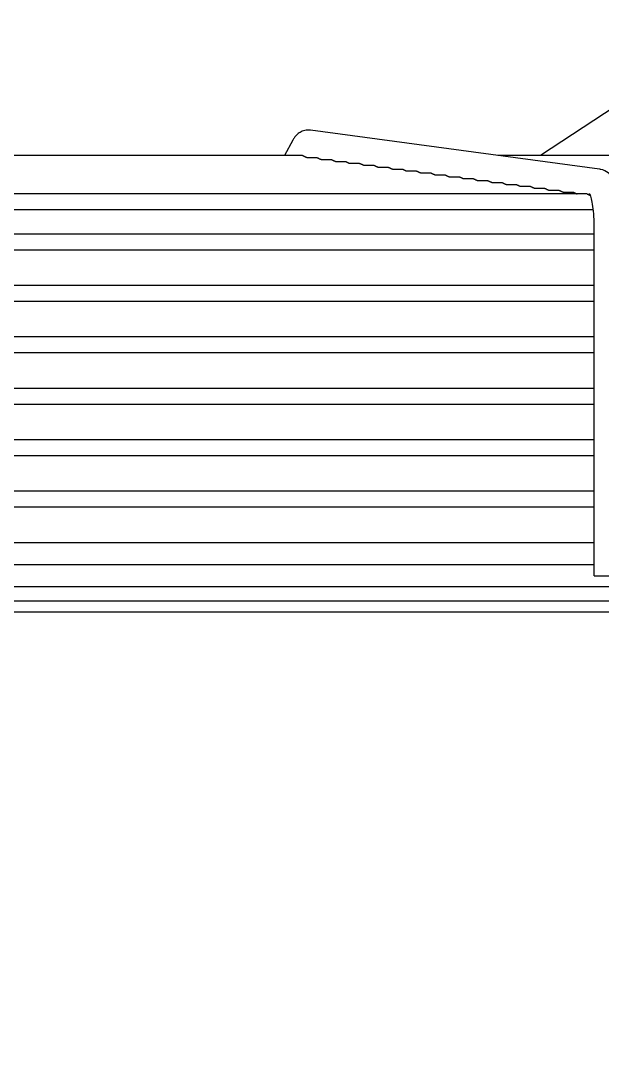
# Model space of a CAD drawing. Header units: millimetres. Extents: x 17046 to 32328, y 18593 to 29476.
# Drawn here: x 17450.09 to 17454.18, y 18980.87 to 18988.22 of the extents above; entities that cross this region are included whole.
import ezdxf

# ---------------------------------------------------------------- set-up
doc = ezdxf.new("R2010")
doc.units = ezdxf.units.MM
doc.header["$LTSCALE"] = 5
doc.layers.add('UNIT', color=6, linetype='Continuous')
doc.styles.add('SUBMITTAL', font='romans.shx', dxfattribs={"width": 0.75})
doc.dimstyles.new('SUBMITTAL', dxfattribs={"dimtxt": 0.09375, "dimasz": 0.09375, "dimexe": 0.03125, "dimexo": 0.0625, "dimgap": 0.0625, "dimtad": 0, "dimdec": 4, "dimzin": 4, "dimdsep": 46, "dimlunit": 4, "dimtxsty": 'SUBMITTAL', "dimcen": 0.09375, "dimclre": 6, "dimadec": 0, "dimazin": 0, "dimtfac": 1, "dimtdec": 0, "dimtofl": 0, "dimtmove": 0, "dimatfit": 3, "dimfxl": 0, "dimfrac": 2, "dimtolj": 1, "dimtzin": 4, "dimarcsym": 0})

msp = doc.modelspace()

# ---------------------------------------------------------------- linework, layer by layer
at = {"layer": 'UNIT'}
for p, q in [((17454.6852, 18987.8889), (17453.7483, 18987.2749)), ((17454.165, 18987.1783), (17452.1296, 18987.4529)), ((17452.0047, 18987.383), (17451.9447, 18987.2749)), ((17452.0715, 18987.2749), (17448.069, 18987.2749)), ((17452.105, 18987.2601), (17452.1734, 18987.2601)), ((17452.205, 18987.2466), (17452.2736, 18987.2466)), ((17452.3052, 18987.2331), (17452.3738, 18987.2331)), ((17452.4054, 18987.2196), (17452.4741, 18987.2196)), ((17454.9545, 18987.2749), (17453.4489, 18987.2749)), ((17452.5055, 18987.2061), (17452.5744, 18987.2061)), ((17452.6057, 18987.1926), (17452.6745, 18987.1926)), ((17452.7059, 18987.1791), (17452.7748, 18987.1791)), ((17452.8061, 18987.1657), (17452.875, 18987.1657)), ((17452.9063, 18987.1522), (17452.9752, 18987.1522)), ((17453.0065, 18987.1387), (17453.0754, 18987.1387)), ((17453.1066, 18987.1252), (17453.1757, 18987.1252)), ((17453.2068, 18987.1117), (17453.2759, 18987.1117)), ((17453.307, 18987.0982), (17453.3761, 18987.0982)), ((17453.4072, 18987.0847), (17453.4764, 18987.0847)), ((17453.5074, 18987.0712), (17453.5766, 18987.0712)), ((17454.0777, 18987.0037), (17446.0628, 18987.0037)), ((17453.6076, 18987.0577), (17453.6768, 18987.0577)), ((17453.7078, 18987.0442), (17453.777, 18987.0442)), ((17453.8079, 18987.0307), (17453.8772, 18987.0307)), ((17453.9081, 18987.0172), (17453.9775, 18987.0172)), ((17446.0191, 18986.8935), (17454.1213, 18986.8935)), ((17454.1272, 18984.3163), (17454.1272, 18986.7856)), ((17454.1272, 18986.7218), (17446.0133, 18986.7218)), ((17453.3486, 18986.7232), (17453.3486, 18986.7218)), ((17446.0133, 18986.6115), (17454.1272, 18986.6115)), ((17454.1272, 18986.3596), (17446.0133, 18986.3596)), ((17446.0133, 18986.2493), (17454.1272, 18986.2493)), ((17454.1272, 18985.9974), (17446.0133, 18985.9974)), ((17446.0133, 18985.8871), (17454.1272, 18985.8871)), ((17454.1272, 18985.6352), (17446.0133, 18985.6352)), ((17446.0133, 18985.5249), (17454.1272, 18985.5249)), ((17454.1272, 18985.2729), (17446.0133, 18985.2729)), ((17446.0133, 18985.1627), (17454.1272, 18985.1627)), ((17454.1272, 18984.9107), (17446.0133, 18984.9107)), ((17446.0133, 18984.8005), (17454.1272, 18984.8005)), ((17454.1272, 18984.5485), (17446.0133, 18984.5485)), ((17446.0133, 18984.395), (17454.1272, 18984.395)), ((17454.1272, 18984.3163), (17454.324, 18984.3163)), ((17445.4443, 18984.2395), (17454.6962, 18984.2395)), ((17433.2002, 18984.1391), (17466.9403, 18984.1391)), ((17466.9403, 18984.0604), (17433.2002, 18984.0604))]:
    msp.add_line(p, q, dxfattribs=at)
for centre, start, end in [((17451.2254, 18986.73), 353.99009, 355.0051), ((17452.0128, 18986.73), 184.9949, 186.00991)]:
    msp.add_arc(centre, 0.0787, start, end, dxfattribs=at)
for major_axis, start_param, end_param in [((-0.0861, 0.0478), 1.366612, 1.389255), ((0.0861, -0.0478), 6.024051, 6.046695)]:
    msp.add_ellipse((17451.7866, 18986.7872), major_axis=major_axis, ratio=0.875426, start_param=start_param, end_param=end_param, dxfattribs=at)
for points, knots in [([(17452.1296, 18987.4529), (17452.1163, 18987.4547), (17452.1022, 18987.454), (17452.0766, 18987.4482), (17452.0651, 18987.4432), (17452.0461, 18987.4319), (17452.0385, 18987.4256), (17452.0257, 18987.4132), (17452.0206, 18987.407), (17452.0118, 18987.3949), (17452.0081, 18987.389), (17452.0048, 18987.3831), (17452.0047, 18987.383), (17452.0047, 18987.383)], [3.1066861, 3.1066861, 3.1066861, 3.1066861, 3.1999885, 3.1999885, 3.2942363, 3.2942363, 3.388484, 3.388484, 3.4827318, 3.4827318, 3.5769796, 3.5769796, 3.577925, 3.577925, 3.577925, 3.577925]), ([(17452.0715, 18987.2749), (17452.0715, 18987.2749), (17452.0716, 18987.2749), (17452.0716, 18987.2749), (17452.0718, 18987.2749), (17452.0721, 18987.2748), (17452.0724, 18987.2748), (17452.0727, 18987.2747), (17452.073, 18987.2746), (17452.0734, 18987.2745), (17452.0738, 18987.2744), (17452.0742, 18987.2742), (17452.0746, 18987.2741), (17452.0751, 18987.2739), (17452.0756, 18987.2737), (17452.0761, 18987.2734), (17452.0766, 18987.2732), (17452.0772, 18987.273), (17452.0778, 18987.2727), (17452.0784, 18987.2724), (17452.079, 18987.2721), (17452.0796, 18987.2717), (17452.0803, 18987.2714), (17452.081, 18987.2711), (17452.0818, 18987.2707), (17452.0825, 18987.2703), (17452.0833, 18987.2699), (17452.0841, 18987.2695), (17452.085, 18987.2691), (17452.0858, 18987.2686), (17452.0868, 18987.2682), (17452.0877, 18987.2677), (17452.0886, 18987.2672), (17452.0896, 18987.2667), (17452.0906, 18987.2662), (17452.0917, 18987.2657), (17452.0928, 18987.2652), (17452.0939, 18987.2647), (17452.0951, 18987.2642), (17452.0963, 18987.2636), (17452.0975, 18987.2631), (17452.0987, 18987.2626), (17452.1001, 18987.262), (17452.1014, 18987.2615), (17452.1027, 18987.261), (17452.1041, 18987.2605), (17452.1044, 18987.2603), (17452.1047, 18987.2602), (17452.105, 18987.2601)], [0.4847824, 0.4847824, 0.4847824, 0.4847824, 0.4878049, 0.4878049, 0.4878049, 0.5121951, 0.5121951, 0.5121951, 0.5365854, 0.5365854, 0.5365854, 0.5609756, 0.5609756, 0.5609756, 0.5853659, 0.5853659, 0.5853659, 0.6097561, 0.6097561, 0.6097561, 0.6341463, 0.6341463, 0.6341463, 0.6585366, 0.6585366, 0.6585366, 0.6829268, 0.6829268, 0.6829268, 0.7073171, 0.7073171, 0.7073171, 0.7317073, 0.7317073, 0.7317073, 0.7560976, 0.7560976, 0.7560976, 0.7804878, 0.7804878, 0.7804878, 0.804878, 0.804878, 0.804878, 0.8292683, 0.8292683, 0.8292683, 0.834397, 0.834397, 0.834397, 0.834397]), ([(17452.1734, 18987.2601), (17452.1735, 18987.2601), (17452.1735, 18987.2601), (17452.1735, 18987.2601), (17452.1737, 18987.2601), (17452.174, 18987.2601), (17452.1743, 18987.26), (17452.1746, 18987.26), (17452.1749, 18987.2599), (17452.1753, 18987.2598), (17452.1756, 18987.2596), (17452.176, 18987.2595), (17452.1765, 18987.2593), (17452.1769, 18987.2592), (17452.1774, 18987.259), (17452.1779, 18987.2588), (17452.1784, 18987.2585), (17452.1789, 18987.2583), (17452.1795, 18987.258), (17452.1801, 18987.2578), (17452.1807, 18987.2575), (17452.1813, 18987.2572), (17452.182, 18987.2569), (17452.1827, 18987.2565), (17452.1834, 18987.2562), (17452.1841, 18987.2558), (17452.1849, 18987.2554), (17452.1857, 18987.255), (17452.1865, 18987.2546), (17452.1874, 18987.2542), (17452.1883, 18987.2538), (17452.1892, 18987.2534), (17452.1901, 18987.2529), (17452.1911, 18987.2524), (17452.1921, 18987.252), (17452.1931, 18987.2515), (17452.1942, 18987.251), (17452.1952, 18987.2505), (17452.1964, 18987.25), (17452.1975, 18987.2495), (17452.1987, 18987.249), (17452.1999, 18987.2485), (17452.2012, 18987.248), (17452.2024, 18987.2476), (17452.2037, 18987.2471), (17452.205, 18987.2466)], [0.4842301, 0.4842301, 0.4842301, 0.4842301, 0.4878049, 0.4878049, 0.4878049, 0.5121951, 0.5121951, 0.5121951, 0.5365854, 0.5365854, 0.5365854, 0.5609756, 0.5609756, 0.5609756, 0.5853659, 0.5853659, 0.5853659, 0.6097561, 0.6097561, 0.6097561, 0.6341463, 0.6341463, 0.6341463, 0.6585366, 0.6585366, 0.6585366, 0.6829268, 0.6829268, 0.6829268, 0.7073171, 0.7073171, 0.7073171, 0.7317073, 0.7317073, 0.7317073, 0.7560976, 0.7560976, 0.7560976, 0.7804878, 0.7804878, 0.7804878, 0.804878, 0.804878, 0.804878, 0.8279727, 0.8279727, 0.8279727, 0.8279727]), ([(17452.2736, 18987.2466), (17452.2737, 18987.2466), (17452.2737, 18987.2466), (17452.2737, 18987.2466), (17452.274, 18987.2466), (17452.2742, 18987.2466), (17452.2745, 18987.2465), (17452.2748, 18987.2465), (17452.2751, 18987.2464), (17452.2755, 18987.2463), (17452.2759, 18987.2461), (17452.2763, 18987.246), (17452.2767, 18987.2458), (17452.2771, 18987.2457), (17452.2776, 18987.2455), (17452.2781, 18987.2453), (17452.2786, 18987.245), (17452.2791, 18987.2448), (17452.2797, 18987.2445), (17452.2803, 18987.2443), (17452.2809, 18987.244), (17452.2816, 18987.2437), (17452.2822, 18987.2433), (17452.2829, 18987.243), (17452.2836, 18987.2427), (17452.2844, 18987.2423), (17452.2851, 18987.2419), (17452.2859, 18987.2415), (17452.2867, 18987.2411), (17452.2876, 18987.2407), (17452.2885, 18987.2403), (17452.2894, 18987.2398), (17452.2903, 18987.2394), (17452.2913, 18987.2389), (17452.2923, 18987.2385), (17452.2933, 18987.238), (17452.2944, 18987.2375), (17452.2955, 18987.237), (17452.2966, 18987.2365), (17452.2978, 18987.236), (17452.299, 18987.2355), (17452.3002, 18987.235), (17452.3015, 18987.2345), (17452.3027, 18987.2341), (17452.3039, 18987.2336), (17452.3052, 18987.2331)], [0.4842433, 0.4842433, 0.4842433, 0.4842433, 0.4878049, 0.4878049, 0.4878049, 0.5121951, 0.5121951, 0.5121951, 0.5365854, 0.5365854, 0.5365854, 0.5609756, 0.5609756, 0.5609756, 0.5853659, 0.5853659, 0.5853659, 0.6097561, 0.6097561, 0.6097561, 0.6341463, 0.6341463, 0.6341463, 0.6585366, 0.6585366, 0.6585366, 0.6829268, 0.6829268, 0.6829268, 0.7073171, 0.7073171, 0.7073171, 0.7317073, 0.7317073, 0.7317073, 0.7560976, 0.7560976, 0.7560976, 0.7804878, 0.7804878, 0.7804878, 0.804878, 0.804878, 0.804878, 0.8276206, 0.8276206, 0.8276206, 0.8276206]), ([(17452.3739, 18987.2331), (17452.3739, 18987.2331), (17452.3739, 18987.2331), (17452.374, 18987.2331), (17452.3742, 18987.2331), (17452.3744, 18987.2331), (17452.3747, 18987.233), (17452.375, 18987.233), (17452.3754, 18987.2329), (17452.3757, 18987.2328), (17452.3761, 18987.2326), (17452.3765, 18987.2325), (17452.3769, 18987.2323), (17452.3773, 18987.2322), (17452.3778, 18987.232), (17452.3783, 18987.2318), (17452.3788, 18987.2315), (17452.3794, 18987.2313), (17452.3799, 18987.231), (17452.3805, 18987.2308), (17452.3811, 18987.2305), (17452.3818, 18987.2302), (17452.3824, 18987.2298), (17452.3831, 18987.2295), (17452.3839, 18987.2292), (17452.3846, 18987.2288), (17452.3854, 18987.2284), (17452.3862, 18987.228), (17452.387, 18987.2276), (17452.3878, 18987.2272), (17452.3887, 18987.2268), (17452.3896, 18987.2263), (17452.3906, 18987.2259), (17452.3915, 18987.2254), (17452.3925, 18987.225), (17452.3936, 18987.2245), (17452.3946, 18987.224), (17452.3957, 18987.2235), (17452.3968, 18987.223), (17452.398, 18987.2225), (17452.3992, 18987.222), (17452.4004, 18987.2215), (17452.4017, 18987.221), (17452.4029, 18987.2206), (17452.4041, 18987.2201), (17452.4054, 18987.2196)], [0.4842566, 0.4842566, 0.4842566, 0.4842566, 0.4878049, 0.4878049, 0.4878049, 0.5121951, 0.5121951, 0.5121951, 0.5365854, 0.5365854, 0.5365854, 0.5609756, 0.5609756, 0.5609756, 0.5853659, 0.5853659, 0.5853659, 0.6097561, 0.6097561, 0.6097561, 0.6341463, 0.6341463, 0.6341463, 0.6585366, 0.6585366, 0.6585366, 0.6829268, 0.6829268, 0.6829268, 0.7073171, 0.7073171, 0.7073171, 0.7317073, 0.7317073, 0.7317073, 0.7560976, 0.7560976, 0.7560976, 0.7804878, 0.7804878, 0.7804878, 0.804878, 0.804878, 0.804878, 0.827268, 0.827268, 0.827268, 0.827268]), ([(17452.4741, 18987.2196), (17452.4741, 18987.2196), (17452.4742, 18987.2196), (17452.4742, 18987.2196), (17452.4744, 18987.2196), (17452.4747, 18987.2196), (17452.475, 18987.2195), (17452.4752, 18987.2195), (17452.4756, 18987.2194), (17452.4759, 18987.2193), (17452.4763, 18987.2192), (17452.4767, 18987.219), (17452.4771, 18987.2188), (17452.4776, 18987.2187), (17452.478, 18987.2185), (17452.4785, 18987.2183), (17452.4791, 18987.218), (17452.4796, 18987.2178), (17452.4802, 18987.2175), (17452.4808, 18987.2173), (17452.4814, 18987.217), (17452.482, 18987.2167), (17452.4827, 18987.2163), (17452.4834, 18987.216), (17452.4841, 18987.2157), (17452.4848, 18987.2153), (17452.4856, 18987.2149), (17452.4864, 18987.2145), (17452.4872, 18987.2141), (17452.4881, 18987.2137), (17452.489, 18987.2133), (17452.4899, 18987.2128), (17452.4908, 18987.2124), (17452.4918, 18987.2119), (17452.4928, 18987.2115), (17452.4938, 18987.211), (17452.4949, 18987.2105), (17452.4959, 18987.21), (17452.4971, 18987.2095), (17452.4983, 18987.209), (17452.4994, 18987.2085), (17452.5007, 18987.208), (17452.5019, 18987.2075), (17452.5031, 18987.207), (17452.5043, 18987.2066), (17452.5055, 18987.2061)], [0.48427, 0.48427, 0.48427, 0.48427, 0.4878049, 0.4878049, 0.4878049, 0.5121951, 0.5121951, 0.5121951, 0.5365854, 0.5365854, 0.5365854, 0.5609756, 0.5609756, 0.5609756, 0.5853659, 0.5853659, 0.5853659, 0.6097561, 0.6097561, 0.6097561, 0.6341463, 0.6341463, 0.6341463, 0.6585366, 0.6585366, 0.6585366, 0.6829268, 0.6829268, 0.6829268, 0.7073171, 0.7073171, 0.7073171, 0.7317073, 0.7317073, 0.7317073, 0.7560976, 0.7560976, 0.7560976, 0.7804878, 0.7804878, 0.7804878, 0.804878, 0.804878, 0.804878, 0.8269153, 0.8269153, 0.8269153, 0.8269153]), ([(17452.5743, 18987.2061), (17452.5743, 18987.2061), (17452.5744, 18987.2061), (17452.5744, 18987.2061), (17452.5746, 18987.2061), (17452.5749, 18987.2061), (17452.5752, 18987.206), (17452.5755, 18987.206), (17452.5758, 18987.2059), (17452.5762, 18987.2058), (17452.5765, 18987.2057), (17452.5769, 18987.2055), (17452.5774, 18987.2053), (17452.5778, 18987.2052), (17452.5783, 18987.205), (17452.5788, 18987.2048), (17452.5793, 18987.2045), (17452.5798, 18987.2043), (17452.5804, 18987.204), (17452.581, 18987.2038), (17452.5816, 18987.2035), (17452.5823, 18987.2032), (17452.5829, 18987.2028), (17452.5836, 18987.2025), (17452.5843, 18987.2022), (17452.5851, 18987.2018), (17452.5858, 18987.2014), (17452.5866, 18987.201), (17452.5874, 18987.2006), (17452.5883, 18987.2002), (17452.5892, 18987.1998), (17452.5901, 18987.1993), (17452.591, 18987.1989), (17452.592, 18987.1984), (17452.593, 18987.198), (17452.594, 18987.1975), (17452.5951, 18987.197), (17452.5962, 18987.1965), (17452.5973, 18987.196), (17452.5985, 18987.1955), (17452.5997, 18987.195), (17452.6009, 18987.1945), (17452.6022, 18987.194), (17452.6033, 18987.1935), (17452.6045, 18987.1931), (17452.6057, 18987.1926)], [0.4842834, 0.4842834, 0.4842834, 0.4842834, 0.4878049, 0.4878049, 0.4878049, 0.5121951, 0.5121951, 0.5121951, 0.5365854, 0.5365854, 0.5365854, 0.5609756, 0.5609756, 0.5609756, 0.5853659, 0.5853659, 0.5853659, 0.6097561, 0.6097561, 0.6097561, 0.6341463, 0.6341463, 0.6341463, 0.6585366, 0.6585366, 0.6585366, 0.6829268, 0.6829268, 0.6829268, 0.7073171, 0.7073171, 0.7073171, 0.7317073, 0.7317073, 0.7317073, 0.7560976, 0.7560976, 0.7560976, 0.7804878, 0.7804878, 0.7804878, 0.804878, 0.804878, 0.804878, 0.8265624, 0.8265624, 0.8265624, 0.8265624]), ([(17452.6745, 18987.1926), (17452.6746, 18987.1926), (17452.6746, 18987.1926), (17452.6746, 18987.1926), (17452.6749, 18987.1926), (17452.6751, 18987.1926), (17452.6754, 18987.1925), (17452.6757, 18987.1925), (17452.676, 18987.1924), (17452.6764, 18987.1923), (17452.6768, 18987.1922), (17452.6772, 18987.192), (17452.6776, 18987.1919), (17452.678, 18987.1917), (17452.6785, 18987.1915), (17452.679, 18987.1913), (17452.6795, 18987.1911), (17452.6801, 18987.1908), (17452.6806, 18987.1905), (17452.6812, 18987.1903), (17452.6818, 18987.19), (17452.6825, 18987.1897), (17452.6831, 18987.1893), (17452.6838, 18987.189), (17452.6846, 18987.1887), (17452.6853, 18987.1883), (17452.6861, 18987.1879), (17452.6869, 18987.1875), (17452.6877, 18987.1871), (17452.6885, 18987.1867), (17452.6894, 18987.1863), (17452.6903, 18987.1858), (17452.6913, 18987.1854), (17452.6922, 18987.1849), (17452.6932, 18987.1844), (17452.6943, 18987.184), (17452.6953, 18987.1835), (17452.6964, 18987.183), (17452.6976, 18987.1825), (17452.6987, 18987.182), (17452.6999, 18987.1815), (17452.7011, 18987.181), (17452.7024, 18987.1805), (17452.7035, 18987.18), (17452.7047, 18987.1796), (17452.7059, 18987.1791)], [0.484297, 0.484297, 0.484297, 0.484297, 0.4878049, 0.4878049, 0.4878049, 0.5121951, 0.5121951, 0.5121951, 0.5365854, 0.5365854, 0.5365854, 0.5609756, 0.5609756, 0.5609756, 0.5853659, 0.5853659, 0.5853659, 0.6097561, 0.6097561, 0.6097561, 0.6341463, 0.6341463, 0.6341463, 0.6585366, 0.6585366, 0.6585366, 0.6829268, 0.6829268, 0.6829268, 0.7073171, 0.7073171, 0.7073171, 0.7317073, 0.7317073, 0.7317073, 0.7560976, 0.7560976, 0.7560976, 0.7804878, 0.7804878, 0.7804878, 0.804878, 0.804878, 0.804878, 0.8262097, 0.8262097, 0.8262097, 0.8262097]), ([(17452.7748, 18987.1791), (17452.7748, 18987.1791), (17452.7748, 18987.1791), (17452.7749, 18987.1791), (17452.7751, 18987.1791), (17452.7753, 18987.1791), (17452.7756, 18987.179), (17452.7759, 18987.179), (17452.7763, 18987.1789), (17452.7766, 18987.1788), (17452.777, 18987.1787), (17452.7774, 18987.1785), (17452.7778, 18987.1784), (17452.7783, 18987.1782), (17452.7787, 18987.178), (17452.7792, 18987.1778), (17452.7797, 18987.1776), (17452.7803, 18987.1773), (17452.7809, 18987.177), (17452.7814, 18987.1768), (17452.7821, 18987.1765), (17452.7827, 18987.1762), (17452.7834, 18987.1758), (17452.7841, 18987.1755), (17452.7848, 18987.1751), (17452.7855, 18987.1748), (17452.7863, 18987.1744), (17452.7871, 18987.174), (17452.7879, 18987.1736), (17452.7888, 18987.1732), (17452.7897, 18987.1728), (17452.7906, 18987.1723), (17452.7915, 18987.1719), (17452.7925, 18987.1714), (17452.7935, 18987.1709), (17452.7945, 18987.1705), (17452.7956, 18987.17), (17452.7967, 18987.1695), (17452.7978, 18987.169), (17452.799, 18987.1685), (17452.8002, 18987.168), (17452.8014, 18987.1675), (17452.8027, 18987.167), (17452.8038, 18987.1665), (17452.8049, 18987.1661), (17452.8061, 18987.1657)], [0.4843105, 0.4843105, 0.4843105, 0.4843105, 0.4878049, 0.4878049, 0.4878049, 0.5121951, 0.5121951, 0.5121951, 0.5365854, 0.5365854, 0.5365854, 0.5609756, 0.5609756, 0.5609756, 0.5853659, 0.5853659, 0.5853659, 0.6097561, 0.6097561, 0.6097561, 0.6341463, 0.6341463, 0.6341463, 0.6585366, 0.6585366, 0.6585366, 0.6829268, 0.6829268, 0.6829268, 0.7073171, 0.7073171, 0.7073171, 0.7317073, 0.7317073, 0.7317073, 0.7560976, 0.7560976, 0.7560976, 0.7804878, 0.7804878, 0.7804878, 0.804878, 0.804878, 0.804878, 0.8258572, 0.8258572, 0.8258572, 0.8258572]), ([(17452.875, 18987.1657), (17452.875, 18987.1657), (17452.8751, 18987.1657), (17452.8751, 18987.1657), (17452.8753, 18987.1656), (17452.8756, 18987.1656), (17452.8759, 18987.1655), (17452.8761, 18987.1655), (17452.8765, 18987.1654), (17452.8768, 18987.1653), (17452.8772, 18987.1652), (17452.8776, 18987.165), (17452.878, 18987.1649), (17452.8785, 18987.1647), (17452.879, 18987.1645), (17452.8795, 18987.1643), (17452.88, 18987.1641), (17452.8805, 18987.1638), (17452.8811, 18987.1635), (17452.8817, 18987.1633), (17452.8823, 18987.163), (17452.8829, 18987.1627), (17452.8836, 18987.1623), (17452.8843, 18987.162), (17452.885, 18987.1616), (17452.8857, 18987.1613), (17452.8865, 18987.1609), (17452.8873, 18987.1605), (17452.8881, 18987.1601), (17452.889, 18987.1597), (17452.8899, 18987.1593), (17452.8908, 18987.1588), (17452.8917, 18987.1584), (17452.8927, 18987.1579), (17452.8937, 18987.1574), (17452.8947, 18987.1569), (17452.8958, 18987.1565), (17452.8969, 18987.156), (17452.898, 18987.1555), (17452.8992, 18987.155), (17452.9004, 18987.1545), (17452.9016, 18987.154), (17452.9029, 18987.1534), (17452.904, 18987.153), (17452.9051, 18987.1526), (17452.9063, 18987.1522)], [0.484326, 0.484326, 0.484326, 0.484326, 0.4878049, 0.4878049, 0.4878049, 0.5121951, 0.5121951, 0.5121951, 0.5365854, 0.5365854, 0.5365854, 0.5609756, 0.5609756, 0.5609756, 0.5853659, 0.5853659, 0.5853659, 0.6097561, 0.6097561, 0.6097561, 0.6341463, 0.6341463, 0.6341463, 0.6585366, 0.6585366, 0.6585366, 0.6829268, 0.6829268, 0.6829268, 0.7073171, 0.7073171, 0.7073171, 0.7317073, 0.7317073, 0.7317073, 0.7560976, 0.7560976, 0.7560976, 0.7804878, 0.7804878, 0.7804878, 0.804878, 0.804878, 0.804878, 0.8255542, 0.8255542, 0.8255542, 0.8255542]), ([(17452.9752, 18987.1522), (17452.9752, 18987.1522), (17452.9753, 18987.1522), (17452.9753, 18987.1522), (17452.9755, 18987.1521), (17452.9758, 18987.1521), (17452.9761, 18987.1521), (17452.9764, 18987.152), (17452.9767, 18987.1519), (17452.9771, 18987.1518), (17452.9774, 18987.1517), (17452.9778, 18987.1515), (17452.9783, 18987.1514), (17452.9787, 18987.1512), (17452.9792, 18987.151), (17452.9797, 18987.1508), (17452.9802, 18987.1506), (17452.9807, 18987.1503), (17452.9813, 18987.15), (17452.9819, 18987.1498), (17452.9825, 18987.1495), (17452.9832, 18987.1492), (17452.9838, 18987.1488), (17452.9845, 18987.1485), (17452.9852, 18987.1481), (17452.986, 18987.1478), (17452.9867, 18987.1474), (17452.9876, 18987.147), (17452.9884, 18987.1466), (17452.9892, 18987.1462), (17452.9901, 18987.1457), (17452.991, 18987.1453), (17452.992, 18987.1449), (17452.9929, 18987.1444), (17452.9939, 18987.1439), (17452.995, 18987.1434), (17452.996, 18987.1429), (17452.9971, 18987.1425), (17452.9983, 18987.142), (17452.9994, 18987.1415), (17453.0006, 18987.1409), (17453.0019, 18987.1404), (17453.0031, 18987.1399), (17453.0042, 18987.1395), (17453.0053, 18987.1391), (17453.0065, 18987.1387)], [0.48434, 0.48434, 0.48434, 0.48434, 0.4878049, 0.4878049, 0.4878049, 0.5121951, 0.5121951, 0.5121951, 0.5365854, 0.5365854, 0.5365854, 0.5609756, 0.5609756, 0.5609756, 0.5853659, 0.5853659, 0.5853659, 0.6097561, 0.6097561, 0.6097561, 0.6341463, 0.6341463, 0.6341463, 0.6585366, 0.6585366, 0.6585366, 0.6829268, 0.6829268, 0.6829268, 0.7073171, 0.7073171, 0.7073171, 0.7317073, 0.7317073, 0.7317073, 0.7560976, 0.7560976, 0.7560976, 0.7804878, 0.7804878, 0.7804878, 0.804878, 0.804878, 0.804878, 0.8252026, 0.8252026, 0.8252026, 0.8252026]), ([(17453.0754, 18987.1387), (17453.0755, 18987.1387), (17453.0755, 18987.1387), (17453.0755, 18987.1387), (17453.0758, 18987.1387), (17453.076, 18987.1386), (17453.0763, 18987.1386), (17453.0766, 18987.1385), (17453.0769, 18987.1384), (17453.0773, 18987.1383), (17453.0777, 18987.1382), (17453.0781, 18987.138), (17453.0785, 18987.1379), (17453.0789, 18987.1377), (17453.0794, 18987.1375), (17453.0799, 18987.1373), (17453.0804, 18987.1371), (17453.081, 18987.1368), (17453.0815, 18987.1365), (17453.0821, 18987.1363), (17453.0827, 18987.136), (17453.0834, 18987.1357), (17453.084, 18987.1353), (17453.0847, 18987.135), (17453.0855, 18987.1346), (17453.0862, 18987.1343), (17453.087, 18987.1339), (17453.0878, 18987.1335), (17453.0886, 18987.1331), (17453.0895, 18987.1327), (17453.0904, 18987.1322), (17453.0913, 18987.1318), (17453.0922, 18987.1313), (17453.0932, 18987.1309), (17453.0942, 18987.1304), (17453.0952, 18987.1299), (17453.0963, 18987.1294), (17453.0974, 18987.1289), (17453.0985, 18987.1284), (17453.0997, 18987.1279), (17453.1009, 18987.1274), (17453.1021, 18987.1269), (17453.1034, 18987.1264), (17453.1044, 18987.126), (17453.1055, 18987.1256), (17453.1066, 18987.1252)], [0.484354, 0.484354, 0.484354, 0.484354, 0.4878049, 0.4878049, 0.4878049, 0.5121951, 0.5121951, 0.5121951, 0.5365854, 0.5365854, 0.5365854, 0.5609756, 0.5609756, 0.5609756, 0.5853659, 0.5853659, 0.5853659, 0.6097561, 0.6097561, 0.6097561, 0.6341463, 0.6341463, 0.6341463, 0.6585366, 0.6585366, 0.6585366, 0.6829268, 0.6829268, 0.6829268, 0.7073171, 0.7073171, 0.7073171, 0.7317073, 0.7317073, 0.7317073, 0.7560976, 0.7560976, 0.7560976, 0.7804878, 0.7804878, 0.7804878, 0.804878, 0.804878, 0.804878, 0.8248515, 0.8248515, 0.8248515, 0.8248515]), ([(17454.324, 18986.7856), (17454.324, 18986.8185), (17454.3227, 18986.8513), (17454.3175, 18986.9146), (17454.3136, 18986.9451), (17454.3033, 18987.0019), (17454.2968, 18987.0283), (17454.2803, 18987.0769), (17454.2707, 18987.0993), (17454.2469, 18987.132), (17454.2378, 18987.1425), (17454.2118, 18987.1629), (17454.1936, 18987.173), (17454.1694, 18987.1776), (17454.1672, 18987.178), (17454.165, 18987.1783)], [1.570796, 1.570796, 1.570796, 1.570796, 1.877974, 1.877974, 2.185152, 2.185152, 2.49233, 2.49233, 2.799508, 2.799508, 2.940974, 2.940974, 3.091858, 3.091858, 3.106686, 3.106686, 3.106686, 3.106686]), ([(17453.1757, 18987.1252), (17453.1757, 18987.1252), (17453.1757, 18987.1252), (17453.1758, 18987.1252), (17453.176, 18987.1252), (17453.1762, 18987.1251), (17453.1765, 18987.1251), (17453.1768, 18987.125), (17453.1772, 18987.1249), (17453.1775, 18987.1248), (17453.1779, 18987.1247), (17453.1783, 18987.1245), (17453.1787, 18987.1244), (17453.1792, 18987.1242), (17453.1796, 18987.124), (17453.1801, 18987.1238), (17453.1806, 18987.1236), (17453.1812, 18987.1233), (17453.1818, 18987.123), (17453.1824, 18987.1228), (17453.183, 18987.1225), (17453.1836, 18987.1222), (17453.1843, 18987.1218), (17453.185, 18987.1215), (17453.1857, 18987.1211), (17453.1864, 18987.1208), (17453.1872, 18987.1204), (17453.188, 18987.12), (17453.1888, 18987.1196), (17453.1897, 18987.1192), (17453.1906, 18987.1187), (17453.1915, 18987.1183), (17453.1924, 18987.1178), (17453.1934, 18987.1174), (17453.1944, 18987.1169), (17453.1954, 18987.1164), (17453.1965, 18987.1159), (17453.1976, 18987.1154), (17453.1987, 18987.1149), (17453.1999, 18987.1144), (17453.2011, 18987.1139), (17453.2023, 18987.1134), (17453.2036, 18987.1129), (17453.2047, 18987.1125), (17453.2057, 18987.1121), (17453.2068, 18987.1117)], [0.484368, 0.484368, 0.484368, 0.484368, 0.4878049, 0.4878049, 0.4878049, 0.5121951, 0.5121951, 0.5121951, 0.5365854, 0.5365854, 0.5365854, 0.5609756, 0.5609756, 0.5609756, 0.5853659, 0.5853659, 0.5853659, 0.6097561, 0.6097561, 0.6097561, 0.6341463, 0.6341463, 0.6341463, 0.6585366, 0.6585366, 0.6585366, 0.6829268, 0.6829268, 0.6829268, 0.7073171, 0.7073171, 0.7073171, 0.7317073, 0.7317073, 0.7317073, 0.7560976, 0.7560976, 0.7560976, 0.7804878, 0.7804878, 0.7804878, 0.804878, 0.804878, 0.804878, 0.824501, 0.824501, 0.824501, 0.824501]), ([(17453.2759, 18987.1117), (17453.2759, 18987.1117), (17453.2759, 18987.1117), (17453.276, 18987.1117), (17453.2762, 18987.1117), (17453.2765, 18987.1116), (17453.2768, 18987.1116), (17453.277, 18987.1115), (17453.2774, 18987.1114), (17453.2777, 18987.1113), (17453.2781, 18987.1112), (17453.2785, 18987.111), (17453.2789, 18987.1109), (17453.2794, 18987.1107), (17453.2799, 18987.1105), (17453.2804, 18987.1103), (17453.2809, 18987.1101), (17453.2814, 18987.1098), (17453.282, 18987.1095), (17453.2826, 18987.1093), (17453.2832, 18987.109), (17453.2839, 18987.1087), (17453.2845, 18987.1083), (17453.2852, 18987.108), (17453.2859, 18987.1076), (17453.2867, 18987.1073), (17453.2874, 18987.1069), (17453.2883, 18987.1065), (17453.2891, 18987.1061), (17453.2899, 18987.1057), (17453.2908, 18987.1052), (17453.2917, 18987.1048), (17453.2927, 18987.1043), (17453.2936, 18987.1039), (17453.2946, 18987.1034), (17453.2957, 18987.1029), (17453.2968, 18987.1024), (17453.2978, 18987.1019), (17453.299, 18987.1014), (17453.3002, 18987.1009), (17453.3013, 18987.1004), (17453.3026, 18987.0999), (17453.3039, 18987.0994), (17453.3049, 18987.099), (17453.3059, 18987.0986), (17453.307, 18987.0982)], [0.484382, 0.484382, 0.484382, 0.484382, 0.4878049, 0.4878049, 0.4878049, 0.5121951, 0.5121951, 0.5121951, 0.5365854, 0.5365854, 0.5365854, 0.5609756, 0.5609756, 0.5609756, 0.5853659, 0.5853659, 0.5853659, 0.6097561, 0.6097561, 0.6097561, 0.6341463, 0.6341463, 0.6341463, 0.6585366, 0.6585366, 0.6585366, 0.6829268, 0.6829268, 0.6829268, 0.7073171, 0.7073171, 0.7073171, 0.7317073, 0.7317073, 0.7317073, 0.7560976, 0.7560976, 0.7560976, 0.7804878, 0.7804878, 0.7804878, 0.804878, 0.804878, 0.804878, 0.8241512, 0.8241512, 0.8241512, 0.8241512]), ([(17453.3761, 18987.0982), (17453.3761, 18987.0982), (17453.3762, 18987.0982), (17453.3762, 18987.0982), (17453.3764, 18987.0982), (17453.3767, 18987.0981), (17453.377, 18987.0981), (17453.3773, 18987.098), (17453.3776, 18987.0979), (17453.378, 18987.0978), (17453.3783, 18987.0977), (17453.3787, 18987.0975), (17453.3792, 18987.0974), (17453.3796, 18987.0972), (17453.3801, 18987.097), (17453.3806, 18987.0968), (17453.3811, 18987.0966), (17453.3816, 18987.0963), (17453.3822, 18987.096), (17453.3828, 18987.0958), (17453.3834, 18987.0955), (17453.3841, 18987.0952), (17453.3847, 18987.0948), (17453.3854, 18987.0945), (17453.3862, 18987.0941), (17453.3869, 18987.0938), (17453.3877, 18987.0934), (17453.3885, 18987.093), (17453.3893, 18987.0926), (17453.3902, 18987.0922), (17453.3911, 18987.0917), (17453.392, 18987.0913), (17453.3929, 18987.0908), (17453.3939, 18987.0904), (17453.3949, 18987.0899), (17453.3959, 18987.0894), (17453.397, 18987.0889), (17453.3981, 18987.0884), (17453.3992, 18987.0879), (17453.4004, 18987.0874), (17453.4016, 18987.0869), (17453.4028, 18987.0864), (17453.4041, 18987.0859), (17453.4051, 18987.0855), (17453.4061, 18987.0851), (17453.4072, 18987.0847)], [0.484396, 0.484396, 0.484396, 0.484396, 0.4878049, 0.4878049, 0.4878049, 0.5121951, 0.5121951, 0.5121951, 0.5365854, 0.5365854, 0.5365854, 0.5609756, 0.5609756, 0.5609756, 0.5853659, 0.5853659, 0.5853659, 0.6097561, 0.6097561, 0.6097561, 0.6341463, 0.6341463, 0.6341463, 0.6585366, 0.6585366, 0.6585366, 0.6829268, 0.6829268, 0.6829268, 0.7073171, 0.7073171, 0.7073171, 0.7317073, 0.7317073, 0.7317073, 0.7560976, 0.7560976, 0.7560976, 0.7804878, 0.7804878, 0.7804878, 0.804878, 0.804878, 0.804878, 0.823802, 0.823802, 0.823802, 0.823802]), ([(17453.4763, 18987.0847), (17453.4764, 18987.0847), (17453.4764, 18987.0847), (17453.4764, 18987.0847), (17453.4766, 18987.0847), (17453.4769, 18987.0846), (17453.4772, 18987.0846), (17453.4775, 18987.0845), (17453.4778, 18987.0844), (17453.4782, 18987.0843), (17453.4786, 18987.0842), (17453.479, 18987.084), (17453.4794, 18987.0839), (17453.4798, 18987.0837), (17453.4803, 18987.0835), (17453.4808, 18987.0833), (17453.4813, 18987.0831), (17453.4819, 18987.0828), (17453.4825, 18987.0825), (17453.483, 18987.0823), (17453.4837, 18987.082), (17453.4843, 18987.0817), (17453.485, 18987.0813), (17453.4857, 18987.081), (17453.4864, 18987.0806), (17453.4871, 18987.0803), (17453.4879, 18987.0799), (17453.4887, 18987.0795), (17453.4895, 18987.0791), (17453.4904, 18987.0787), (17453.4913, 18987.0782), (17453.4922, 18987.0778), (17453.4931, 18987.0773), (17453.4941, 18987.0768), (17453.4951, 18987.0764), (17453.4961, 18987.0759), (17453.4972, 18987.0754), (17453.4983, 18987.0749), (17453.4994, 18987.0744), (17453.5006, 18987.0739), (17453.5018, 18987.0734), (17453.5031, 18987.0729), (17453.5043, 18987.0724), (17453.5053, 18987.072), (17453.5063, 18987.0716), (17453.5074, 18987.0712)], [0.48441, 0.48441, 0.48441, 0.48441, 0.4878049, 0.4878049, 0.4878049, 0.5121951, 0.5121951, 0.5121951, 0.5365854, 0.5365854, 0.5365854, 0.5609756, 0.5609756, 0.5609756, 0.5853659, 0.5853659, 0.5853659, 0.6097561, 0.6097561, 0.6097561, 0.6341463, 0.6341463, 0.6341463, 0.6585366, 0.6585366, 0.6585366, 0.6829268, 0.6829268, 0.6829268, 0.7073171, 0.7073171, 0.7073171, 0.7317073, 0.7317073, 0.7317073, 0.7560976, 0.7560976, 0.7560976, 0.7804878, 0.7804878, 0.7804878, 0.804878, 0.804878, 0.804878, 0.8234536, 0.8234536, 0.8234536, 0.8234536]), ([(17453.5766, 18987.0712), (17453.5766, 18987.0712), (17453.5766, 18987.0712), (17453.5766, 18987.0712), (17453.5769, 18987.0712), (17453.5771, 18987.0711), (17453.5774, 18987.0711), (17453.5777, 18987.071), (17453.5781, 18987.0709), (17453.5784, 18987.0708), (17453.5788, 18987.0707), (17453.5792, 18987.0706), (17453.5796, 18987.0704), (17453.5801, 18987.0702), (17453.5805, 18987.07), (17453.581, 18987.0698), (17453.5816, 18987.0696), (17453.5821, 18987.0693), (17453.5827, 18987.069), (17453.5833, 18987.0688), (17453.5839, 18987.0685), (17453.5845, 18987.0682), (17453.5852, 18987.0678), (17453.5859, 18987.0675), (17453.5866, 18987.0671), (17453.5874, 18987.0668), (17453.5881, 18987.0664), (17453.589, 18987.066), (17453.5898, 18987.0656), (17453.5906, 18987.0652), (17453.5915, 18987.0647), (17453.5924, 18987.0643), (17453.5934, 18987.0638), (17453.5944, 18987.0633), (17453.5953, 18987.0629), (17453.5964, 18987.0624), (17453.5975, 18987.0619), (17453.5986, 18987.0614), (17453.5997, 18987.0609), (17453.6009, 18987.0604), (17453.6021, 18987.0599), (17453.6033, 18987.0594), (17453.6046, 18987.0588), (17453.6056, 18987.0585), (17453.6065, 18987.0581), (17453.6076, 18987.0577)], [0.4844239, 0.4844239, 0.4844239, 0.4844239, 0.4878049, 0.4878049, 0.4878049, 0.5121951, 0.5121951, 0.5121951, 0.5365854, 0.5365854, 0.5365854, 0.5609756, 0.5609756, 0.5609756, 0.5853659, 0.5853659, 0.5853659, 0.6097561, 0.6097561, 0.6097561, 0.6341463, 0.6341463, 0.6341463, 0.6585366, 0.6585366, 0.6585366, 0.6829268, 0.6829268, 0.6829268, 0.7073171, 0.7073171, 0.7073171, 0.7317073, 0.7317073, 0.7317073, 0.7560976, 0.7560976, 0.7560976, 0.7804878, 0.7804878, 0.7804878, 0.804878, 0.804878, 0.804878, 0.823106, 0.823106, 0.823106, 0.823106]), ([(17453.6768, 18987.0577), (17453.6768, 18987.0577), (17453.6768, 18987.0577), (17453.6769, 18987.0577), (17453.6771, 18987.0577), (17453.6774, 18987.0576), (17453.6777, 18987.0576), (17453.6779, 18987.0575), (17453.6783, 18987.0574), (17453.6786, 18987.0573), (17453.679, 18987.0572), (17453.6794, 18987.0571), (17453.6799, 18987.0569), (17453.6803, 18987.0567), (17453.6808, 18987.0565), (17453.6813, 18987.0563), (17453.6818, 18987.0561), (17453.6823, 18987.0558), (17453.6829, 18987.0556), (17453.6835, 18987.0553), (17453.6841, 18987.055), (17453.6848, 18987.0547), (17453.6854, 18987.0543), (17453.6861, 18987.054), (17453.6869, 18987.0536), (17453.6876, 18987.0533), (17453.6884, 18987.0529), (17453.6892, 18987.0525), (17453.69, 18987.0521), (17453.6909, 18987.0516), (17453.6918, 18987.0512), (17453.6927, 18987.0508), (17453.6936, 18987.0503), (17453.6946, 18987.0498), (17453.6956, 18987.0494), (17453.6966, 18987.0489), (17453.6977, 18987.0484), (17453.6988, 18987.0479), (17453.6999, 18987.0474), (17453.7011, 18987.0469), (17453.7023, 18987.0464), (17453.7035, 18987.0458), (17453.7048, 18987.0453), (17453.7058, 18987.0449), (17453.7067, 18987.0446), (17453.7078, 18987.0442)], [0.4844379, 0.4844379, 0.4844379, 0.4844379, 0.4878049, 0.4878049, 0.4878049, 0.5121951, 0.5121951, 0.5121951, 0.5365854, 0.5365854, 0.5365854, 0.5609756, 0.5609756, 0.5609756, 0.5853659, 0.5853659, 0.5853659, 0.6097561, 0.6097561, 0.6097561, 0.6341463, 0.6341463, 0.6341463, 0.6585366, 0.6585366, 0.6585366, 0.6829268, 0.6829268, 0.6829268, 0.7073171, 0.7073171, 0.7073171, 0.7317073, 0.7317073, 0.7317073, 0.7560976, 0.7560976, 0.7560976, 0.7804878, 0.7804878, 0.7804878, 0.804878, 0.804878, 0.804878, 0.8227592, 0.8227592, 0.8227592, 0.8227592]), ([(17453.777, 18987.0442), (17453.777, 18987.0442), (17453.7771, 18987.0442), (17453.7771, 18987.0442), (17453.7773, 18987.0442), (17453.7776, 18987.0442), (17453.7779, 18987.0441), (17453.7782, 18987.044), (17453.7785, 18987.0439), (17453.7789, 18987.0438), (17453.7792, 18987.0437), (17453.7796, 18987.0436), (17453.7801, 18987.0434), (17453.7805, 18987.0432), (17453.781, 18987.043), (17453.7815, 18987.0428), (17453.782, 18987.0426), (17453.7826, 18987.0423), (17453.7831, 18987.0421), (17453.7837, 18987.0418), (17453.7843, 18987.0415), (17453.785, 18987.0412), (17453.7857, 18987.0408), (17453.7864, 18987.0405), (17453.7871, 18987.0401), (17453.7878, 18987.0398), (17453.7886, 18987.0394), (17453.7894, 18987.039), (17453.7902, 18987.0386), (17453.7911, 18987.0381), (17453.792, 18987.0377), (17453.7929, 18987.0373), (17453.7938, 18987.0368), (17453.7948, 18987.0363), (17453.7958, 18987.0359), (17453.7969, 18987.0354), (17453.7979, 18987.0349), (17453.799, 18987.0344), (17453.8002, 18987.0339), (17453.8014, 18987.0334), (17453.8025, 18987.0328), (17453.8038, 18987.0323), (17453.8051, 18987.0318), (17453.806, 18987.0314), (17453.807, 18987.0311), (17453.8079, 18987.0307)], [0.4844518, 0.4844518, 0.4844518, 0.4844518, 0.4878049, 0.4878049, 0.4878049, 0.5121951, 0.5121951, 0.5121951, 0.5365854, 0.5365854, 0.5365854, 0.5609756, 0.5609756, 0.5609756, 0.5853659, 0.5853659, 0.5853659, 0.6097561, 0.6097561, 0.6097561, 0.6341463, 0.6341463, 0.6341463, 0.6585366, 0.6585366, 0.6585366, 0.6829268, 0.6829268, 0.6829268, 0.7073171, 0.7073171, 0.7073171, 0.7317073, 0.7317073, 0.7317073, 0.7560976, 0.7560976, 0.7560976, 0.7804878, 0.7804878, 0.7804878, 0.804878, 0.804878, 0.804878, 0.8224133, 0.8224133, 0.8224133, 0.8224133]), ([(17453.8772, 18987.0307), (17453.8773, 18987.0307), (17453.8773, 18987.0307), (17453.8773, 18987.0307), (17453.8775, 18987.0307), (17453.8778, 18987.0307), (17453.8781, 18987.0306), (17453.8784, 18987.0305), (17453.8787, 18987.0304), (17453.8791, 18987.0303), (17453.8795, 18987.0302), (17453.8799, 18987.0301), (17453.8803, 18987.0299), (17453.8807, 18987.0297), (17453.8812, 18987.0295), (17453.8817, 18987.0293), (17453.8822, 18987.0291), (17453.8828, 18987.0288), (17453.8834, 18987.0286), (17453.884, 18987.0283), (17453.8846, 18987.028), (17453.8852, 18987.0277), (17453.8859, 18987.0273), (17453.8866, 18987.027), (17453.8873, 18987.0266), (17453.8881, 18987.0263), (17453.8888, 18987.0259), (17453.8896, 18987.0255), (17453.8905, 18987.0251), (17453.8913, 18987.0246), (17453.8922, 18987.0242), (17453.8931, 18987.0237), (17453.8941, 18987.0233), (17453.8951, 18987.0228), (17453.8961, 18987.0223), (17453.8971, 18987.0219), (17453.8982, 18987.0214), (17453.8993, 18987.0209), (17453.9004, 18987.0204), (17453.9016, 18987.0198), (17453.9028, 18987.0193), (17453.904, 18987.0188), (17453.9053, 18987.0183), (17453.9062, 18987.0179), (17453.9072, 18987.0176), (17453.9081, 18987.0172)], [0.4844658, 0.4844658, 0.4844658, 0.4844658, 0.4878049, 0.4878049, 0.4878049, 0.5121951, 0.5121951, 0.5121951, 0.5365854, 0.5365854, 0.5365854, 0.5609756, 0.5609756, 0.5609756, 0.5853659, 0.5853659, 0.5853659, 0.6097561, 0.6097561, 0.6097561, 0.6341463, 0.6341463, 0.6341463, 0.6585366, 0.6585366, 0.6585366, 0.6829268, 0.6829268, 0.6829268, 0.7073171, 0.7073171, 0.7073171, 0.7317073, 0.7317073, 0.7317073, 0.7560976, 0.7560976, 0.7560976, 0.7804878, 0.7804878, 0.7804878, 0.804878, 0.804878, 0.804878, 0.8220682, 0.8220682, 0.8220682, 0.8220682]), ([(17453.9775, 18987.0172), (17453.9775, 18987.0172), (17453.9775, 18987.0172), (17453.9775, 18987.0172), (17453.9778, 18987.0172), (17453.978, 18987.0172), (17453.9783, 18987.0171), (17453.9786, 18987.017), (17453.979, 18987.0169), (17453.9793, 18987.0168), (17453.9797, 18987.0167), (17453.9801, 18987.0166), (17453.9805, 18987.0164), (17453.981, 18987.0162), (17453.9814, 18987.016), (17453.982, 18987.0158), (17453.9825, 18987.0156), (17453.983, 18987.0153), (17453.9836, 18987.0151), (17453.9842, 18987.0148), (17453.9848, 18987.0145), (17453.9855, 18987.0142), (17453.9861, 18987.0138), (17453.9868, 18987.0135), (17453.9876, 18987.0131), (17453.9883, 18987.0128), (17453.9891, 18987.0124), (17453.9899, 18987.012), (17453.9907, 18987.0116), (17453.9916, 18987.0111), (17453.9925, 18987.0107), (17453.9934, 18987.0102), (17453.9943, 18987.0098), (17453.9953, 18987.0093), (17453.9963, 18987.0088), (17453.9973, 18987.0083), (17453.9984, 18987.0078), (17453.9995, 18987.0073), (17454.0006, 18987.0068), (17454.0018, 18987.0063), (17454.003, 18987.0058), (17454.0043, 18987.0053), (17454.0056, 18987.0048), (17454.0064, 18987.0044), (17454.0074, 18987.0041), (17454.0083, 18987.0037)], [0.4844797, 0.4844797, 0.4844797, 0.4844797, 0.4878049, 0.4878049, 0.4878049, 0.5121951, 0.5121951, 0.5121951, 0.5365854, 0.5365854, 0.5365854, 0.5609756, 0.5609756, 0.5609756, 0.5853659, 0.5853659, 0.5853659, 0.6097561, 0.6097561, 0.6097561, 0.6341463, 0.6341463, 0.6341463, 0.6585366, 0.6585366, 0.6585366, 0.6829268, 0.6829268, 0.6829268, 0.7073171, 0.7073171, 0.7073171, 0.7317073, 0.7317073, 0.7317073, 0.7560976, 0.7560976, 0.7560976, 0.7804878, 0.7804878, 0.7804878, 0.804878, 0.804878, 0.804878, 0.8217241, 0.8217241, 0.8217241, 0.8217241]), ([(17454.0777, 18987.0037), (17454.0777, 18987.0037), (17454.0777, 18987.0037), (17454.0778, 18987.0037), (17454.078, 18987.0037), (17454.0783, 18987.0037), (17454.0786, 18987.0036), (17454.0788, 18987.0035), (17454.0792, 18987.0034), (17454.0795, 18987.0033), (17454.0799, 18987.0032), (17454.0803, 18987.0031), (17454.0808, 18987.0029), (17454.0812, 18987.0027), (17454.0817, 18987.0025), (17454.0822, 18987.0023), (17454.0827, 18987.0021), (17454.0832, 18987.0018), (17454.0838, 18987.0016), (17454.0844, 18987.0013), (17454.085, 18987.001), (17454.0857, 18987.0007), (17454.0864, 18987.0003), (17454.087, 18987), (17454.0878, 18986.9996), (17454.0885, 18986.9993), (17454.0893, 18986.9989), (17454.0901, 18986.9985), (17454.0909, 18986.9981), (17454.0918, 18986.9976), (17454.0927, 18986.9972), (17454.0936, 18986.9967), (17454.0945, 18986.9963), (17454.0955, 18986.9958), (17454.0965, 18986.9953), (17454.0976, 18986.9948), (17454.0987, 18986.9943), (17454.0993, 18986.994), (17454.1, 18986.9937), (17454.1007, 18986.9934)], [0.4844942, 0.4844942, 0.4844942, 0.4844942, 0.4878049, 0.4878049, 0.4878049, 0.5121951, 0.5121951, 0.5121951, 0.5365854, 0.5365854, 0.5365854, 0.5609756, 0.5609756, 0.5609756, 0.5853659, 0.5853659, 0.5853659, 0.6097561, 0.6097561, 0.6097561, 0.6341463, 0.6341463, 0.6341463, 0.6585366, 0.6585366, 0.6585366, 0.6829268, 0.6829268, 0.6829268, 0.7073171, 0.7073171, 0.7073171, 0.7317073, 0.7317073, 0.7317073, 0.7560976, 0.7560976, 0.7560976, 0.7708389, 0.7708389, 0.7708389, 0.7708389]), ([(17454.1272, 18986.7856), (17454.1272, 18986.8121), (17454.1262, 18986.8385), (17454.1223, 18986.8881), (17454.1194, 18986.9112), (17454.1127, 18986.9506), (17454.1089, 18986.9672), (17454.1019, 18986.9909), (17454.0986, 18986.999), (17454.0956, 18987.0052), (17454.0949, 18987.0063), (17454.0949, 18987.0063)], [1.570796, 1.570796, 1.570796, 1.570796, 1.864819, 1.864819, 2.15372, 2.15372, 2.423663, 2.423663, 2.651375, 2.651375, 2.761758, 2.761758, 2.761758, 2.761758])]:
    msp.add_open_spline(points, degree=3, knots=knots, dxfattribs=at)

# ---------------------------------------------------------------- leaders
msp.add_leader([(17566.9669, 18980.8702), (17555.3922, 18999.1166), (17393.4898, 18999.1166)], dimstyle='SUBMITTAL', override={"dimscale": 36, "dimarcsym": 1}, dxfattribs=at)

doc.saveas('drawing.dxf')
